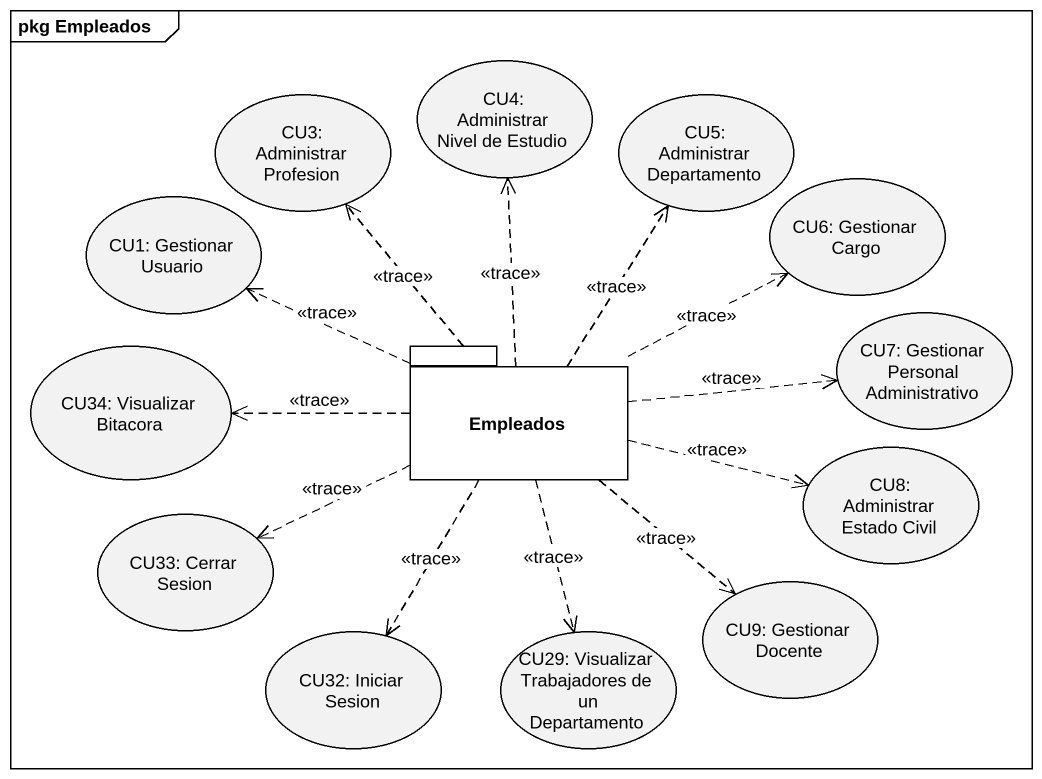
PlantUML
@startuml
mainframe pkg Empleados
usecase "CU4: Administrar Nivel de Estudio" as CU4_Administrar_Nivel_de
usecase "CU3: Administrar Profesion" as CU3_Administrar_Profesion
usecase "CU5: Administrar Departamento" as CU5_Administrar_Departamento
usecase "CU1: Gestionar Usuario" as CU1_Gestionar_Usuario
usecase "CU6: Gestionar Cargo" as CU6_Gestionar_Cargo
usecase "CU34: Visualizar Bitacora" as CU34_Visualizar_Bitacora
package Empleados {
}
usecase "CU7: Gestionar Personal Administrativo" as CU7_Gestionar_Personal
usecase "CU8: Administrar Estado Civil" as CU8_Administrar_Estado_Civil
usecase "CU33: Cerrar Sesion" as CU33_Cerrar_Sesion
usecase "CU9: Gestionar Docente" as CU9_Gestionar_Docente
usecase "CU32: Iniciar Sesion" as CU32_Iniciar_Sesion
usecase "CU29: Visualizar Trabajadores de un Departamento" as CU29_Visualizar
Empleados .up.> CU4_Administrar_Nivel_de : <<trace>>
Empleados .up.> CU3_Administrar_Profesion : <<trace>>
Empleados .up.> CU5_Administrar_Departamento : <<trace>>
Empleados .left.> CU1_Gestionar_Usuario : <<trace>>
Empleados .right.> CU6_Gestionar_Cargo : <<trace>>
Empleados .left.> CU34_Visualizar_Bitacora : <<trace>>
Empleados .right.> CU7_Gestionar_Personal : <<trace>>
Empleados .right.> CU8_Administrar_Estado_Civil : <<trace>>
Empleados .left.> CU33_Cerrar_Sesion : <<trace>>
Empleados ..> CU9_Gestionar_Docente : <<trace>>
Empleados ..> CU32_Iniciar_Sesion : <<trace>>
Empleados ..> CU29_Visualizar : <<trace>>
@enduml
